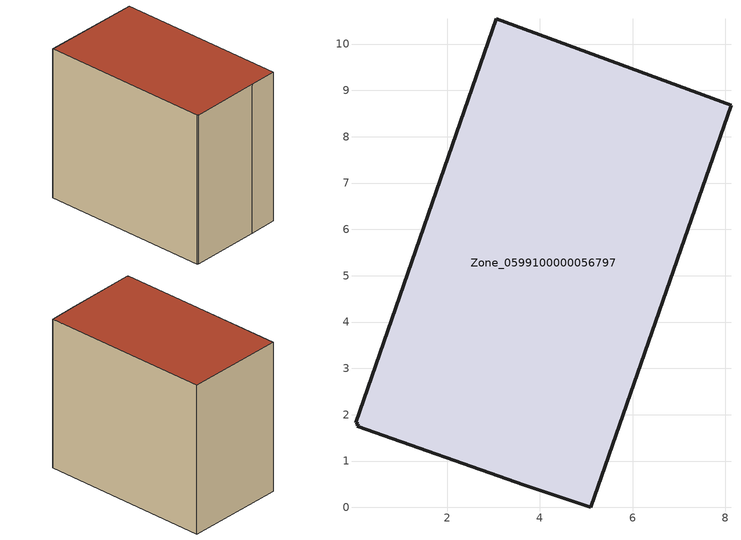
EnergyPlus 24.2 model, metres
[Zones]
Zone_0599100000056797
 floor ground (C_G): 0.08,1.81 0.02,1.83 3.06,10.55 8.12,8.68 5.1,0 3.67,0.48 0.06,1.75 z0
 wall outside (C_F): 8.12,8.68 3.06,10.55 0.02,1.83 0.08,1.81 0.06,1.75 3.67,0.48 5.1,0 8.12,8.68 z0:8.3
 roof outside (C_R): 0.02,1.83 0.08,1.81 0.06,1.75 3.67,0.48 5.1,0 8.12,8.68 3.06,10.55 z8.3
[BUILDING]
Pand.0599100000056797: North Axis=0; Terrain=City; Loads Convergence Tolerance Value=0.04; Temperature Convergence Tolerance Value=0.4; Solar Distribution=FullExterior; Maximum Number of Warmup Days=25; Minimum Number of Warmup Days=1
[Site:Location]
Rotterdam.The.Hague.AP_ZH_NLD Design_Conditions: Latitude=51.96; Longitude=4.45; Time Zone=1; Elevation=-4.5
[SITE:GROUNDTEMPERATURE:BUILDINGSURFACE]
18, 18, 18, 18, 18, 18, 18, 18, 18, 18, 18, 18
[MATERIAL] Thermal Absorptance=0.9; Solar Absorptance=0.7; Visible Absorptance=0.7
Name | Roughness | Thickness | Conductivity | Density | Specific Heat
G.TI.1992-2005 | MediumSmooth | 0.15 | 0.06 | 540 | 1210
F.TI.1992-2005 | Rough | 0.3 | 0.12 | 1920 | 840
R.TI.1992-2005 | MediumRough | 0.2 | 0.08 | 1500 | 1000
[CONSTRUCTION]
C_G: G.TI.1992-2005
C_F: F.TI.1992-2005
C_R: R.TI.1992-2005
[ZONE]
Zone_0599100000056797: Type=1; Multiplier=1; Ceiling Height=Autocalculate; Volume=Autocalculate; Floor Area=autocalculate; Part of Total Floor Area=Yes
[ZONEINFILTRATION:DESIGNFLOWRATE]
Infil_Zone_0599100000056797: Zone or ZoneList or Space or SpaceList=Zone_0599100000056797; Schedule=AlwaysOn; Design Flow Rate Calculation Method=Flow/Area; Flow Rate per Floor Area=0.0015; Constant Term Coefficient=1; Temperature Term Coefficient=0; Velocity Term Coefficient=0; Velocity Squared Term Coefficient=0
[HVACTEMPLATE:ZONE:IDEALLOADSAIRSYSTEM]
Zone_0599100000056797: Maximum Heating Supply Air Temperature=50; Minimum Cooling Supply Air Temperature=13; Maximum Heating Supply Air Humidity Ratio=0.0156; Minimum Cooling Supply Air Humidity Ratio=0.0077; Heating Limit=NoLimit; Cooling Limit=NoLimit; Dehumidification Control Type=ConstantSensibleHeatRatio; Cooling Sensible Heat Ratio=0.7; Dehumidification Setpoint=60; Humidification Control Type=None; Humidification Setpoint=30; Outdoor Air Method=None; Outdoor Air Flow Rate per Person=0.00944; Outdoor Air Flow Rate per Zone Floor Area=0; Outdoor Air Flow Rate per Zone=0; Demand Controlled Ventilation Type=None; Outdoor Air Economizer Type=NoEconomizer; Heat Recovery Type=None; Sensible Heat Recovery Effectiveness=0.7; Latent Heat Recovery Effectiveness=0.65
[ZONECONTROL:THERMOSTAT]
ThermostatControl_Zone_0599100000056797: Zone or ZoneList=Zone_0599100000056797; Control Type Schedule=DualSetpointControlType; Control 1=Thermostat_Zone_0599100000056797; Temperature Difference Between Cutout And Setpoint=0
[THERMOSTATSETPOINT:DUALSETPOINT]
Thermostat_Zone_0599100000056797: Heating Setpoint Temperature Schedule=HeatingSetpoint_Zone_0599100000056797; Cooling Setpoint Temperature Schedule=CoolingSetpoint_Zone_0599100000056797
[SCHEDULE:COMPACT]
HeatingSetpoint_Zone_0599100000056797: Through: 12/31, For: AllDays, Until: 24:00, 21
CoolingSetpoint_Zone_0599100000056797: Through: 12/31, For: AllDays, Until: 24:00, 24
DualSetpointControlType: Through: 12/31, For: AllDays, Until: 24:00, 4
AlwaysOn: Through: 12/31, For: AllDays, Until: 24:00, 1
